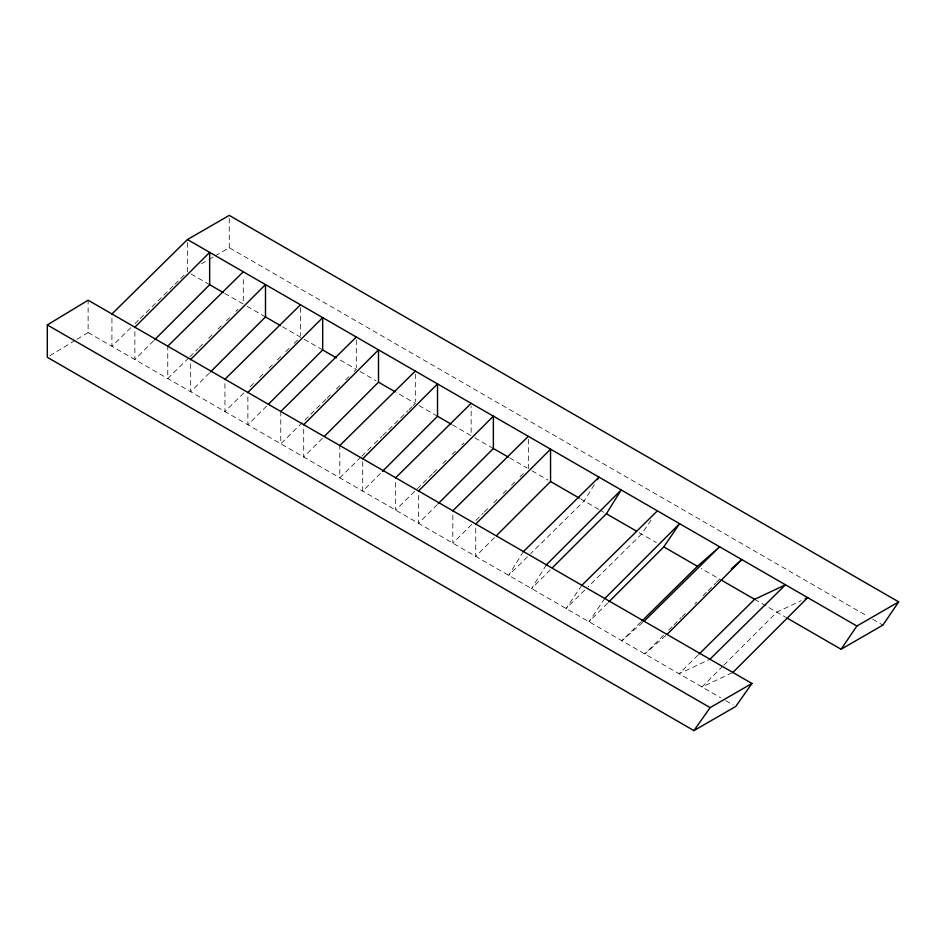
<?xml version="1.0" encoding="UTF-8"?>
<svg xmlns="http://www.w3.org/2000/svg" width="946" height="946" viewBox="0 0 946 946"><rect width="100%" height="100%" fill="white"/><g stroke="black" fill="none" stroke-linecap="round" stroke-linejoin="round"><path stroke-width="0.71" stroke-dasharray="4.73 3.55" d="M523.457 551.553L508.652 575.357L529.63 554.675M594.313 484.648L584.179 500.931L530.682 553.647M546.386 564.797L531.581 588.589L550.276 569.882M581.861 585.278L566.063 608.503L587.04 587.821M651.073 520.146L641.589 534.076L588.093 586.792M604.79 598.511L588.991 621.735L607.687 603.028M153.548 340.832L134.852 359.539L134.852 327.198M209.385 373.067L190.678 391.774L190.678 359.433M266.571 406.082L247.876 424.789L247.876 392.448M322.409 438.317L303.701 457.024L303.701 424.683M380.387 473.438L362.72 491.104L362.72 458.763M437.265 504.632L418.558 523.339L418.558 490.998M494.451 537.647L475.743 556.354L475.743 524.013M663.524 635.263L644.817 653.97L667.025 634.447M668.716 630.06L672.878 625.909M673.907 624.868L681.179 617.584M682.22 616.544L685.342 613.434M694.695 604.08L696.764 601.999M703.008 595.755L707.159 591.605M708.199 590.564L715.472 583.292M716.512 582.251L719.622 579.129L701.116 568.44M722.791 666.197L702.003 686.985L732.866 672.464M723.832 665.156L776.82 612.145L801.25 600.651M130.808 327.694L111.924 346.307L111.924 313.966M135.006 323.567L139.192 319.429M140.245 318.4L173.816 285.314M174.856 284.285L186.397 272.909M188.739 357.86L167.761 378.542L167.761 346.201M189.779 356.831L198.175 348.566M199.228 347.525L204.466 342.357M208.664 338.23L212.862 334.092M218.112 328.924L221.258 325.826M226.496 320.659L229.642 317.549M235.944 311.352L238.037 309.283M243.832 392.945L224.947 411.557L224.947 379.216M250.122 386.748L255.361 381.581M259.559 377.442L263.757 373.315M269.007 368.148L273.193 364.009M277.391 359.87L281.589 355.743M285.787 351.605L289.984 347.466M294.182 343.339L300.473 337.131L281.731 326.311M325.885 399.342L280.773 443.792L280.773 411.451M326.938 398.313L332.176 393.146M336.374 389.007L340.572 384.868M345.81 379.701L348.956 376.603M354.206 371.435L356.299 369.366L337.627 358.581M360.781 457.19L339.791 477.86L339.791 445.519M361.821 456.161L373.363 444.786M374.415 443.757L381.758 436.52M382.811 435.491L399.59 418.948M400.643 417.919L407.974 410.682M409.027 409.642L412.172 406.544M413.225 405.515L415.318 403.445L396.279 392.448M432.346 473.922L395.629 510.107L395.629 477.754M433.398 472.894L438.637 467.726M442.834 463.587L447.032 459.449M452.271 454.281L455.416 451.183M461.719 444.975L463.812 442.917M471.699 524.51L452.815 543.122L452.815 510.781M475.897 520.383L483.24 513.146M484.293 512.105L489.531 506.938M493.729 502.811L497.927 498.672M503.166 493.505L506.311 490.406M511.561 485.239L515.759 481.1M519.957 476.961L524.143 472.834M640.773 622.125L621.889 640.738L644.096 621.215M697.959 655.14L679.086 673.753L709.938 659.22M49.771 355.779L75.751 340.052M76.981 339.295L88.12 332.554L88.12 300.213M201.392 263.828L207.718 260.174M208.995 259.441L214.056 256.52M215.321 255.787L229.263 247.734L867.541 616.248M872.661 619.204L882.89 625.105M191.151 274.021L209.657 284.699M224.604 293.331L243.288 304.115L243.288 276.185M246.989 306.256L265.495 316.934M304.174 339.271L322.681 349.949M360 371.506L376.047 380.765M419.019 405.574L437.525 416.264M452.472 424.896L471.155 435.68L471.155 406.272M474.857 437.809L493.363 448.499M509.61 457.876L527.099 467.974M532.042 470.836L548.089 480.095M580.442 498.779L598.984 509.48M600.213 510.19L603.915 512.33M639.07 532.622L656.394 542.626M754.612 599.326L785.629 617.241M88.12 332.554L720.746 697.805M725.748 700.69L733.245 705.018M528.341 439.287L528.341 468.696M415.318 374.037L415.318 401.967M356.299 339.969L356.299 367.899M300.473 307.734L300.473 335.664M229.263 218.337L229.263 247.734M187.45 242.472L187.45 271.88"/><path stroke-width="1.42" d="M597.423 479.634L598.984 477.139L523.457 551.553M552.358 567.801L606.386 513.749L621.191 489.957L546.386 564.797M608.727 601.987L663.796 546.894L679.595 523.682L604.79 598.511M786.895 617.963L841.077 649.252L856.887 626.027L898.7 601.893L229.263 215.392L187.45 239.539L111.924 313.966M898.7 601.893L882.89 625.105L841.077 649.252M693.926 730.608L710.139 707.62L751.952 683.473L88.12 300.213L47.3 324.939L47.3 357.281L693.926 730.608L735.74 706.461L751.952 683.473M134.852 327.198L209.657 252.357L209.657 284.699L154.588 339.791M190.678 359.433L265.495 284.592L265.495 316.934L210.426 372.026M247.876 392.448L322.681 317.608L322.681 349.949L268.652 404.001M303.701 424.683L378.506 349.843L378.506 382.184L324.49 436.236M362.72 458.763L437.525 383.922L437.525 416.264L382.468 471.356M418.558 490.998L493.363 416.157L493.363 448.499L438.294 503.591M475.743 524.013L550.548 449.173L550.548 481.514L496.52 535.566M667.025 634.447L741.83 559.606L731.258 568.901M732.866 672.464L807.671 597.624L805.105 598.83M167.761 346.201L243.288 271.774M224.947 379.216L300.473 304.789M280.773 411.451L356.299 337.024M339.791 445.519L415.318 371.104M395.629 477.754L471.155 403.339M452.815 510.781L528.341 436.354M581.861 585.278L657.387 510.852M641.826 621.096L697.415 566.311L719.622 546.788L644.096 621.215M699.011 654.112L754.612 599.326L785.464 584.805L709.938 659.22M187.45 239.539L856.887 626.027M209.657 284.699L223.351 292.61M265.495 316.934L280.477 325.59M322.681 349.949L336.374 357.86M378.506 382.184L395.014 391.715M437.525 416.264L451.23 424.175M493.363 448.499L508.357 457.155M550.548 481.514L579.2 498.057M606.386 513.749L636.552 531.167M663.796 546.894L697.415 566.311M720.876 579.851L754.612 599.326M47.3 324.939L710.139 707.62"/></g></svg>
